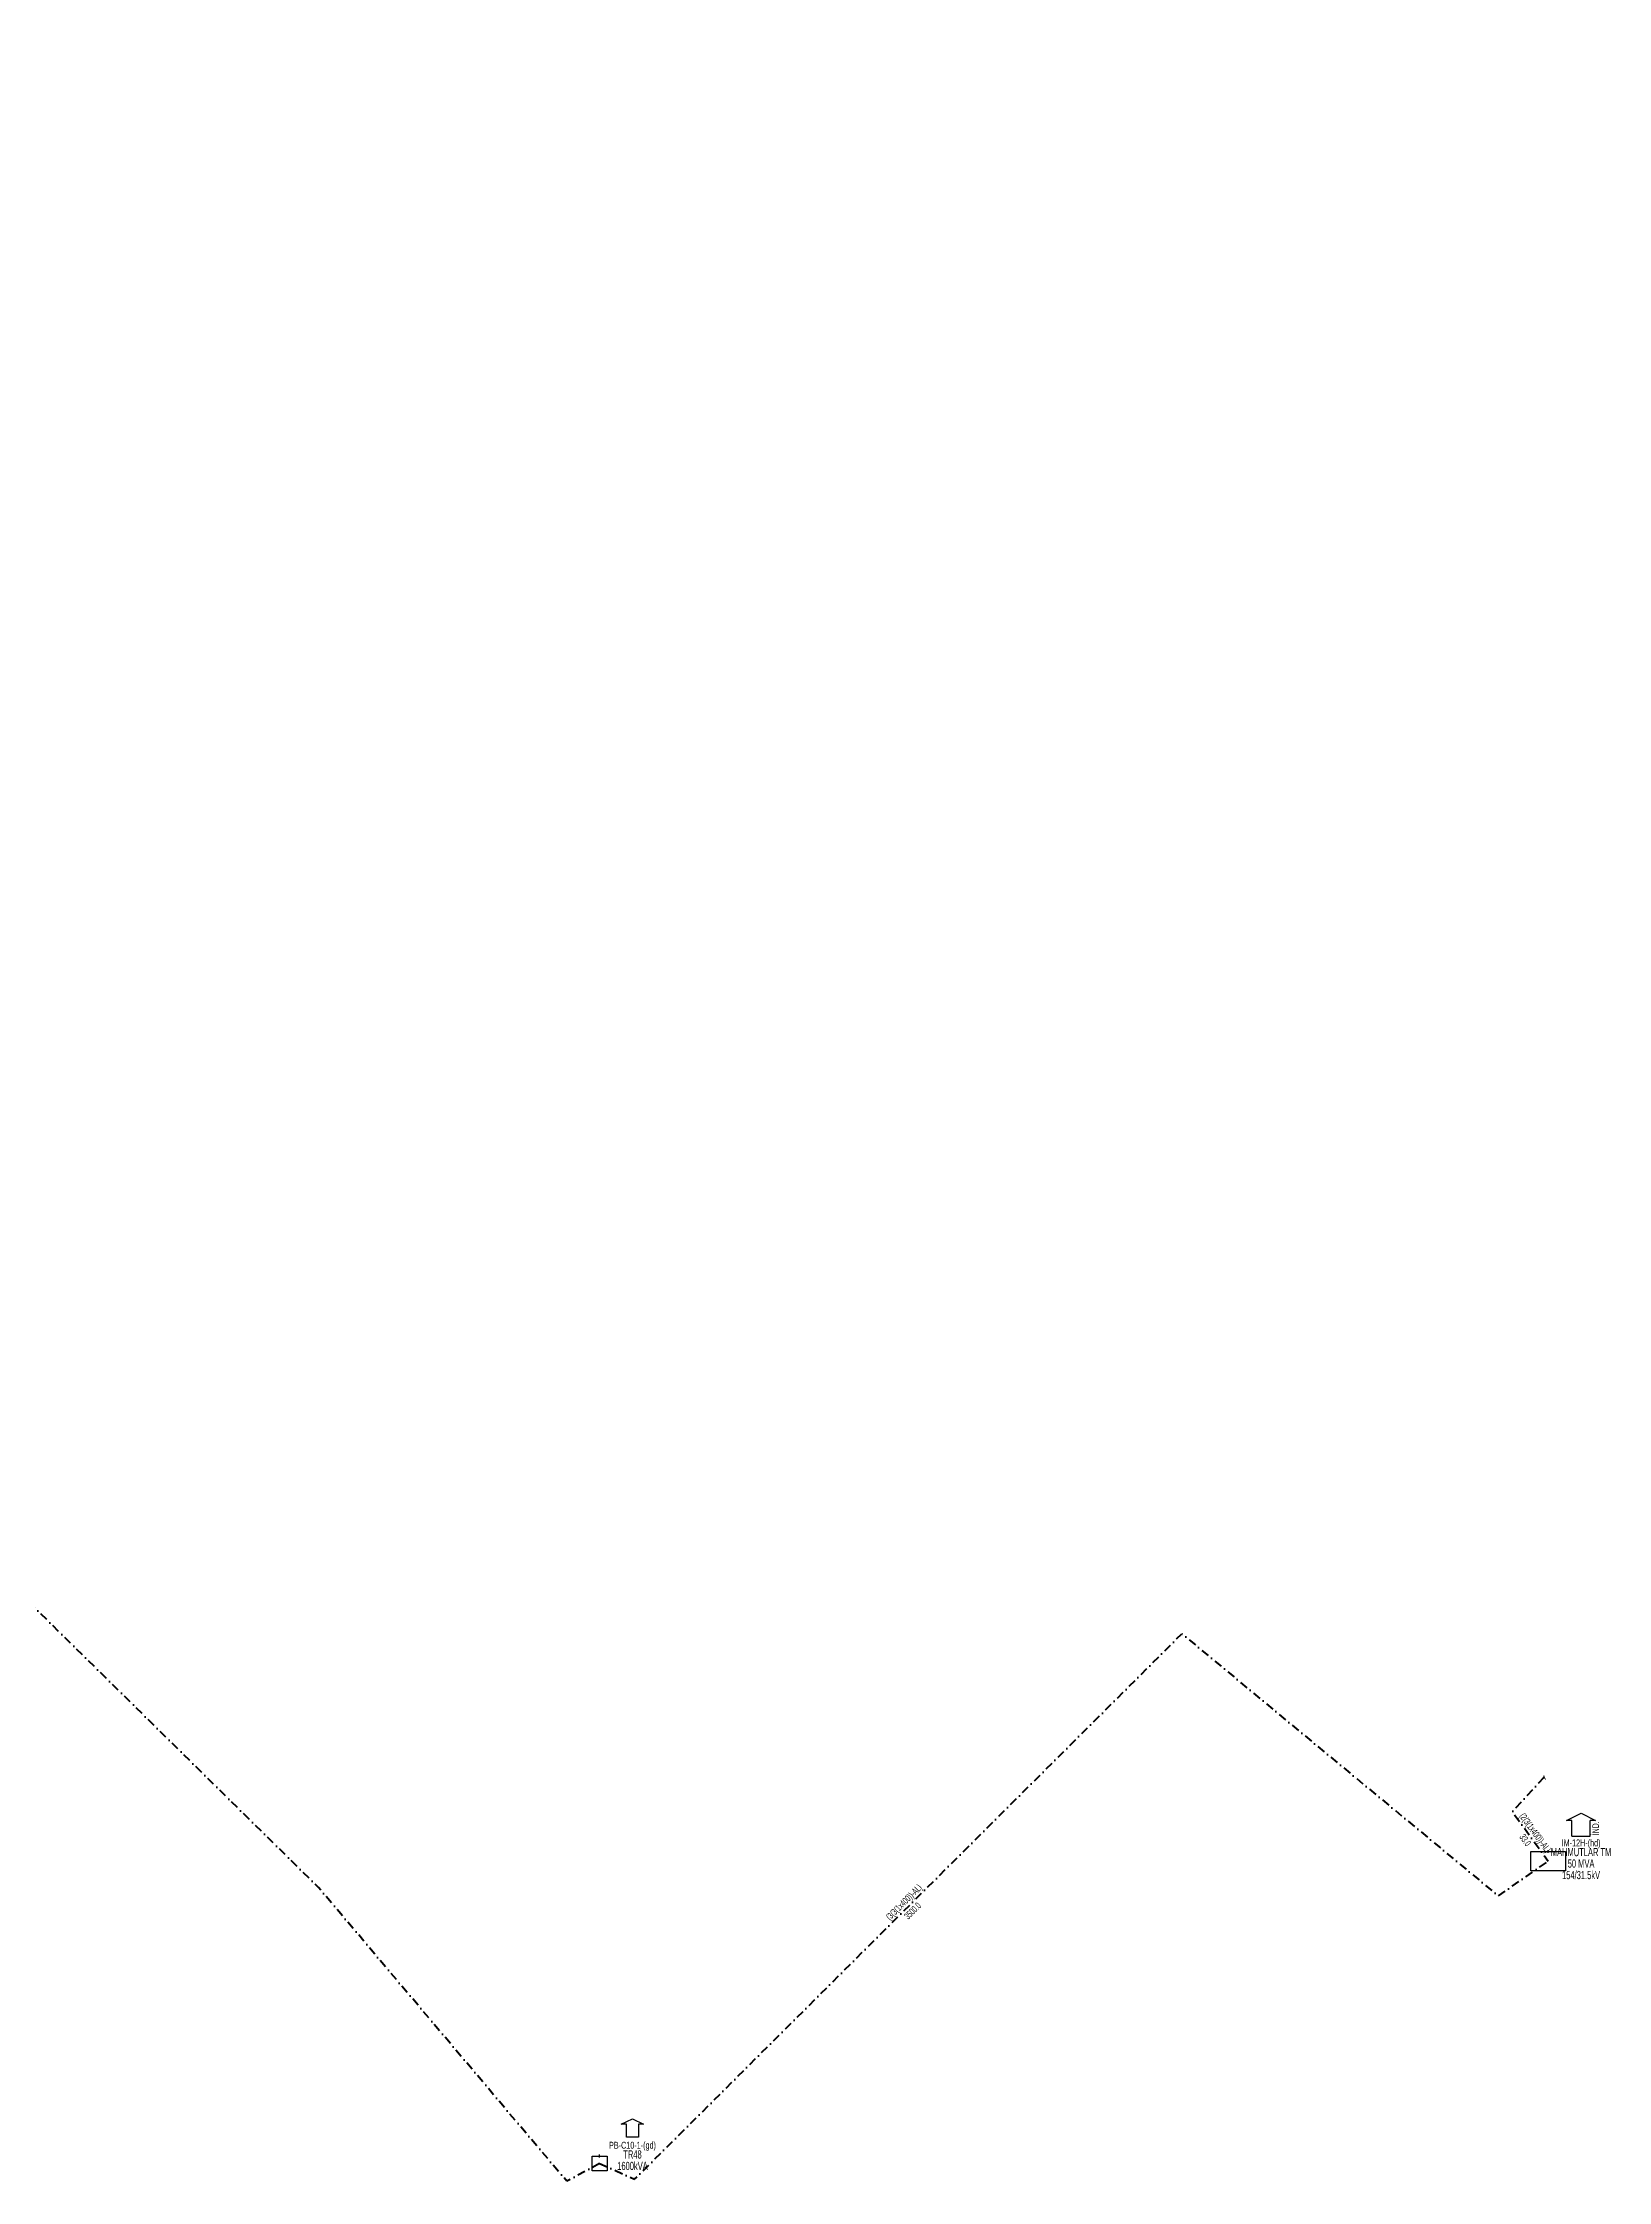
# Model space of a CAD drawing. Header units: millimetres. Extents: x 415467 to 419266, y 4041401 to 4045614.
# Drawn here: x 417843 to 418320, y 4041401 to 4042052 of the extents above; entities that cross this region are included whole.
import ezdxf
from ezdxf.enums import TextEntityAlignment as Align

# ---------------------------------------------------------------- set-up
doc = ezdxf.new("R2010")
doc.units = ezdxf.units.MM
doc.linetypes.add('DASHDOT', pattern=[5, 2.5, -1.25, 0, -1.25])
for name, color, linetype, lineweight in [('HAT_ABH_YERALTI_MEVCUT', 168, 'DASHDOT', 80), ('HAT_OG_YERALTI_MEVCUT', 48, 'DASHDOT', 70), ('NODE_OG_MEVCUT', 5, 'Continuous', 25), ('TRAFO_MEVCUT', 5, 'Continuous', 30)]:
    doc.layers.add(name, color=color, linetype=linetype, lineweight=lineweight)
doc.styles.add('Direk', font='B_CAD')
doc.styles.get("Standard").update_dxf_attribs({"font": 'Arial'})

# ---------------------------------------------------------------- blocks, each defined once
blk = doc.blocks.new('MEV_INDMERK_KARE')
at = {"layer": 'TRAFO_MEVCUT', "linetype": 'Continuous'}
for p, q in [((-5.268651, -2.925), (-5.268651, 2.925)), ((-5.268651, 2.925), (5.268651, 2.925)), ((0, 2.535), (0, 3.315)), ((5.268651, 2.925), (5.268651, -2.925)), ((5.268651, -2.925), (-5.268651, -2.925))]:
    blk.add_line(p, q, dxfattribs=at)
blk = doc.blocks.new('MEV_INDMERK')
at = {"layer": 'TRAFO_MEVCUT', "linetype": 'Continuous'}
for p, q in [((-4.4, 2.4), (0, 4.6)), ((-2.8, 2.4), (-4.4, 2.4)), ((-2.8, -2.4), (-2.8, 2.4)), ((0, 4.6), (4.4, 2.4)), ((4.4, 2.4), (2.8, 2.4)), ((2.8, -2.4), (2.8, 2.4)), ((-2.8, -2.4), (2.8, -2.4))]:
    blk.add_line(p, q, dxfattribs=at)
at = {"layer": 'TRAFO_MEVCUT', "linetype": 'Continuous', "width": 0.6}
blk.add_text('İND.', height=2, rotation=90, dxfattribs=at).set_placement((5.417363, -0.010583), align=Align.CENTER)
blk = doc.blocks.new('MEV_BINA_KARE')
at = {"layer": 'TRAFO_MEVCUT', "linetype": 'Continuous'}
for p, q in [((-2.25, -2.25), (-2.25, 2.25)), ((-2.25, 2.25), (2.25, 2.25)), ((0, 1.8), (0, 2.7)), ((2.25, 2.25), (2.25, -2.25)), ((2.25, -2.25), (-2.25, -2.25))]:
    blk.add_line(p, q, dxfattribs=at)
blk = doc.blocks.new('MEV_BETKOSK')
at = {"layer": 'TRAFO_MEVCUT', "linetype": 'Continuous'}
for p, q in [((-3.4, 2), (0, 3.6)), ((-1.8, 2), (-3.4, 2)), ((-1.8, -2), (-1.8, 2)), ((0, 3.6), (3.4, 2)), ((3.4, 2), (1.8, 2)), ((1.8, 2), (1.8, -2)), ((1.8, -2), (-1.8, -2))]:
    blk.add_line(p, q, dxfattribs=at)

msp = doc.modelspace()

# ---------------------------------------------------------------- linework, layer by layer
at = {"layer": 'HAT_ABH_YERALTI_MEVCUT', "flags": 128}
for points in [[(418012.957027, 4041406.02398), (418002.943054, 4041400.607811), (417927.309018, 4041490.108087), (417671.133009, 4041742.598146), (417628.206282, 4041778.601207), (417690.519273, 4041841.606566), (417501.328815, 4042012.28189), (417537.331877, 4042061.7861), (417451.824605, 4042132.892147), (417221.300478, 4042324.860987), (417261.083861, 4042377.515465), (417181.517094, 4042440.700839), (417154.604806, 4042407.938053), (417021.213462, 4042502.716113), (416849.993086, 4042638.075966), (416780.756428, 4042688.671985), (416759.985431, 4042703.584495), (416750.916, 4042697.63)], [(418012.957027, 4041406.02398), (418023.60882, 4041401.230673), (418190.309388, 4041567.398651), (418286.708118, 4041487.5102), (418301.907687, 4041498.140587)]]:
    msp.add_lwpolyline(points, dxfattribs=at)
at = {"layer": 'HAT_OG_YERALTI_MEVCUT', "flags": 128}
msp.add_lwpolyline([(418300.559574, 4041523.585154), (418290.964885, 4041513.189089), (418301.907687, 4041498.140587)], dxfattribs=at)

# ---------------------------------------------------------------- block references
at = {"layer": 'TRAFO_MEVCUT'}
for name, p in [('MEV_INDMERK', (418311.907687, 4041508.140587)), ('MEV_INDMERK_KARE', (418301.907687, 4041498.140587)), ('MEV_BETKOSK', (418022.957027, 4041416.02398)), ('MEV_BINA_KARE', (418012.957027, 4041406.02398))]:
    msp.add_blockref(name, p, dxfattribs=at)

# ---------------------------------------------------------------- texts
at = {"layer": 'HAT_ABH_YERALTI_MEVCUT', "lineweight": 30, "width": 0.53}
msp.add_text('(3(3(1x400))-AL)', height=2.05, rotation=44.908327, dxfattribs=at).set_placement((418106.359026, 4041484.916664), align=Align.CENTER)
msp.add_text('3500.0', height=2.05, rotation=44.908327, dxfattribs=at).set_placement((418107.559182, 4041483.71266), align=Align.TOP_CENTER)
at = {"layer": 'HAT_OG_YERALTI_MEVCUT', "lineweight": 30, "width": 0.53}
msp.add_text('(2(3(1x400))-AL)', height=2.05, rotation=306.023482, dxfattribs=at).set_placement((418297.123745, 4041506.164737), align=Align.CENTER)
msp.add_text('33.0', height=2.05, rotation=306.023482, dxfattribs=at).set_placement((418295.748826, 4041505.164939), align=Align.TOP_CENTER)
at = {"layer": 'NODE_OG_MEVCUT', "style": 'Direk'}
msp.add_text('A', height=1.4, dxfattribs=at).set_placement((418300.559574, 4041523.585154), align=Align.MIDDLE_CENTER)
at = {"layer": 'TRAFO_MEVCUT', "width": 0.6}
for s, height, p in [('MAHMUTLAR TM', 2.5, (418311.907687, 4041499.640587)), ('IM-12H-(hd)', 2.1, (418311.907687, 4041502.640587)), ('154/31.5kV', 2.5, (418311.907687, 4041492.640587)), ('50 MVA', 2.5, (418311.907687, 4041496.140587)), ('PB-C10-1-(gd)', 2.1, (418022.957027, 4041410.52398)), ('1600kVA', 2.5, (418022.957027, 4041404.02398)), ('TR48', 2.5, (418022.957027, 4041407.52398))]:
    msp.add_text(s, height=height, dxfattribs=at).set_placement(p, align=Align.CENTER)

doc.saveas('drawing.dxf')
